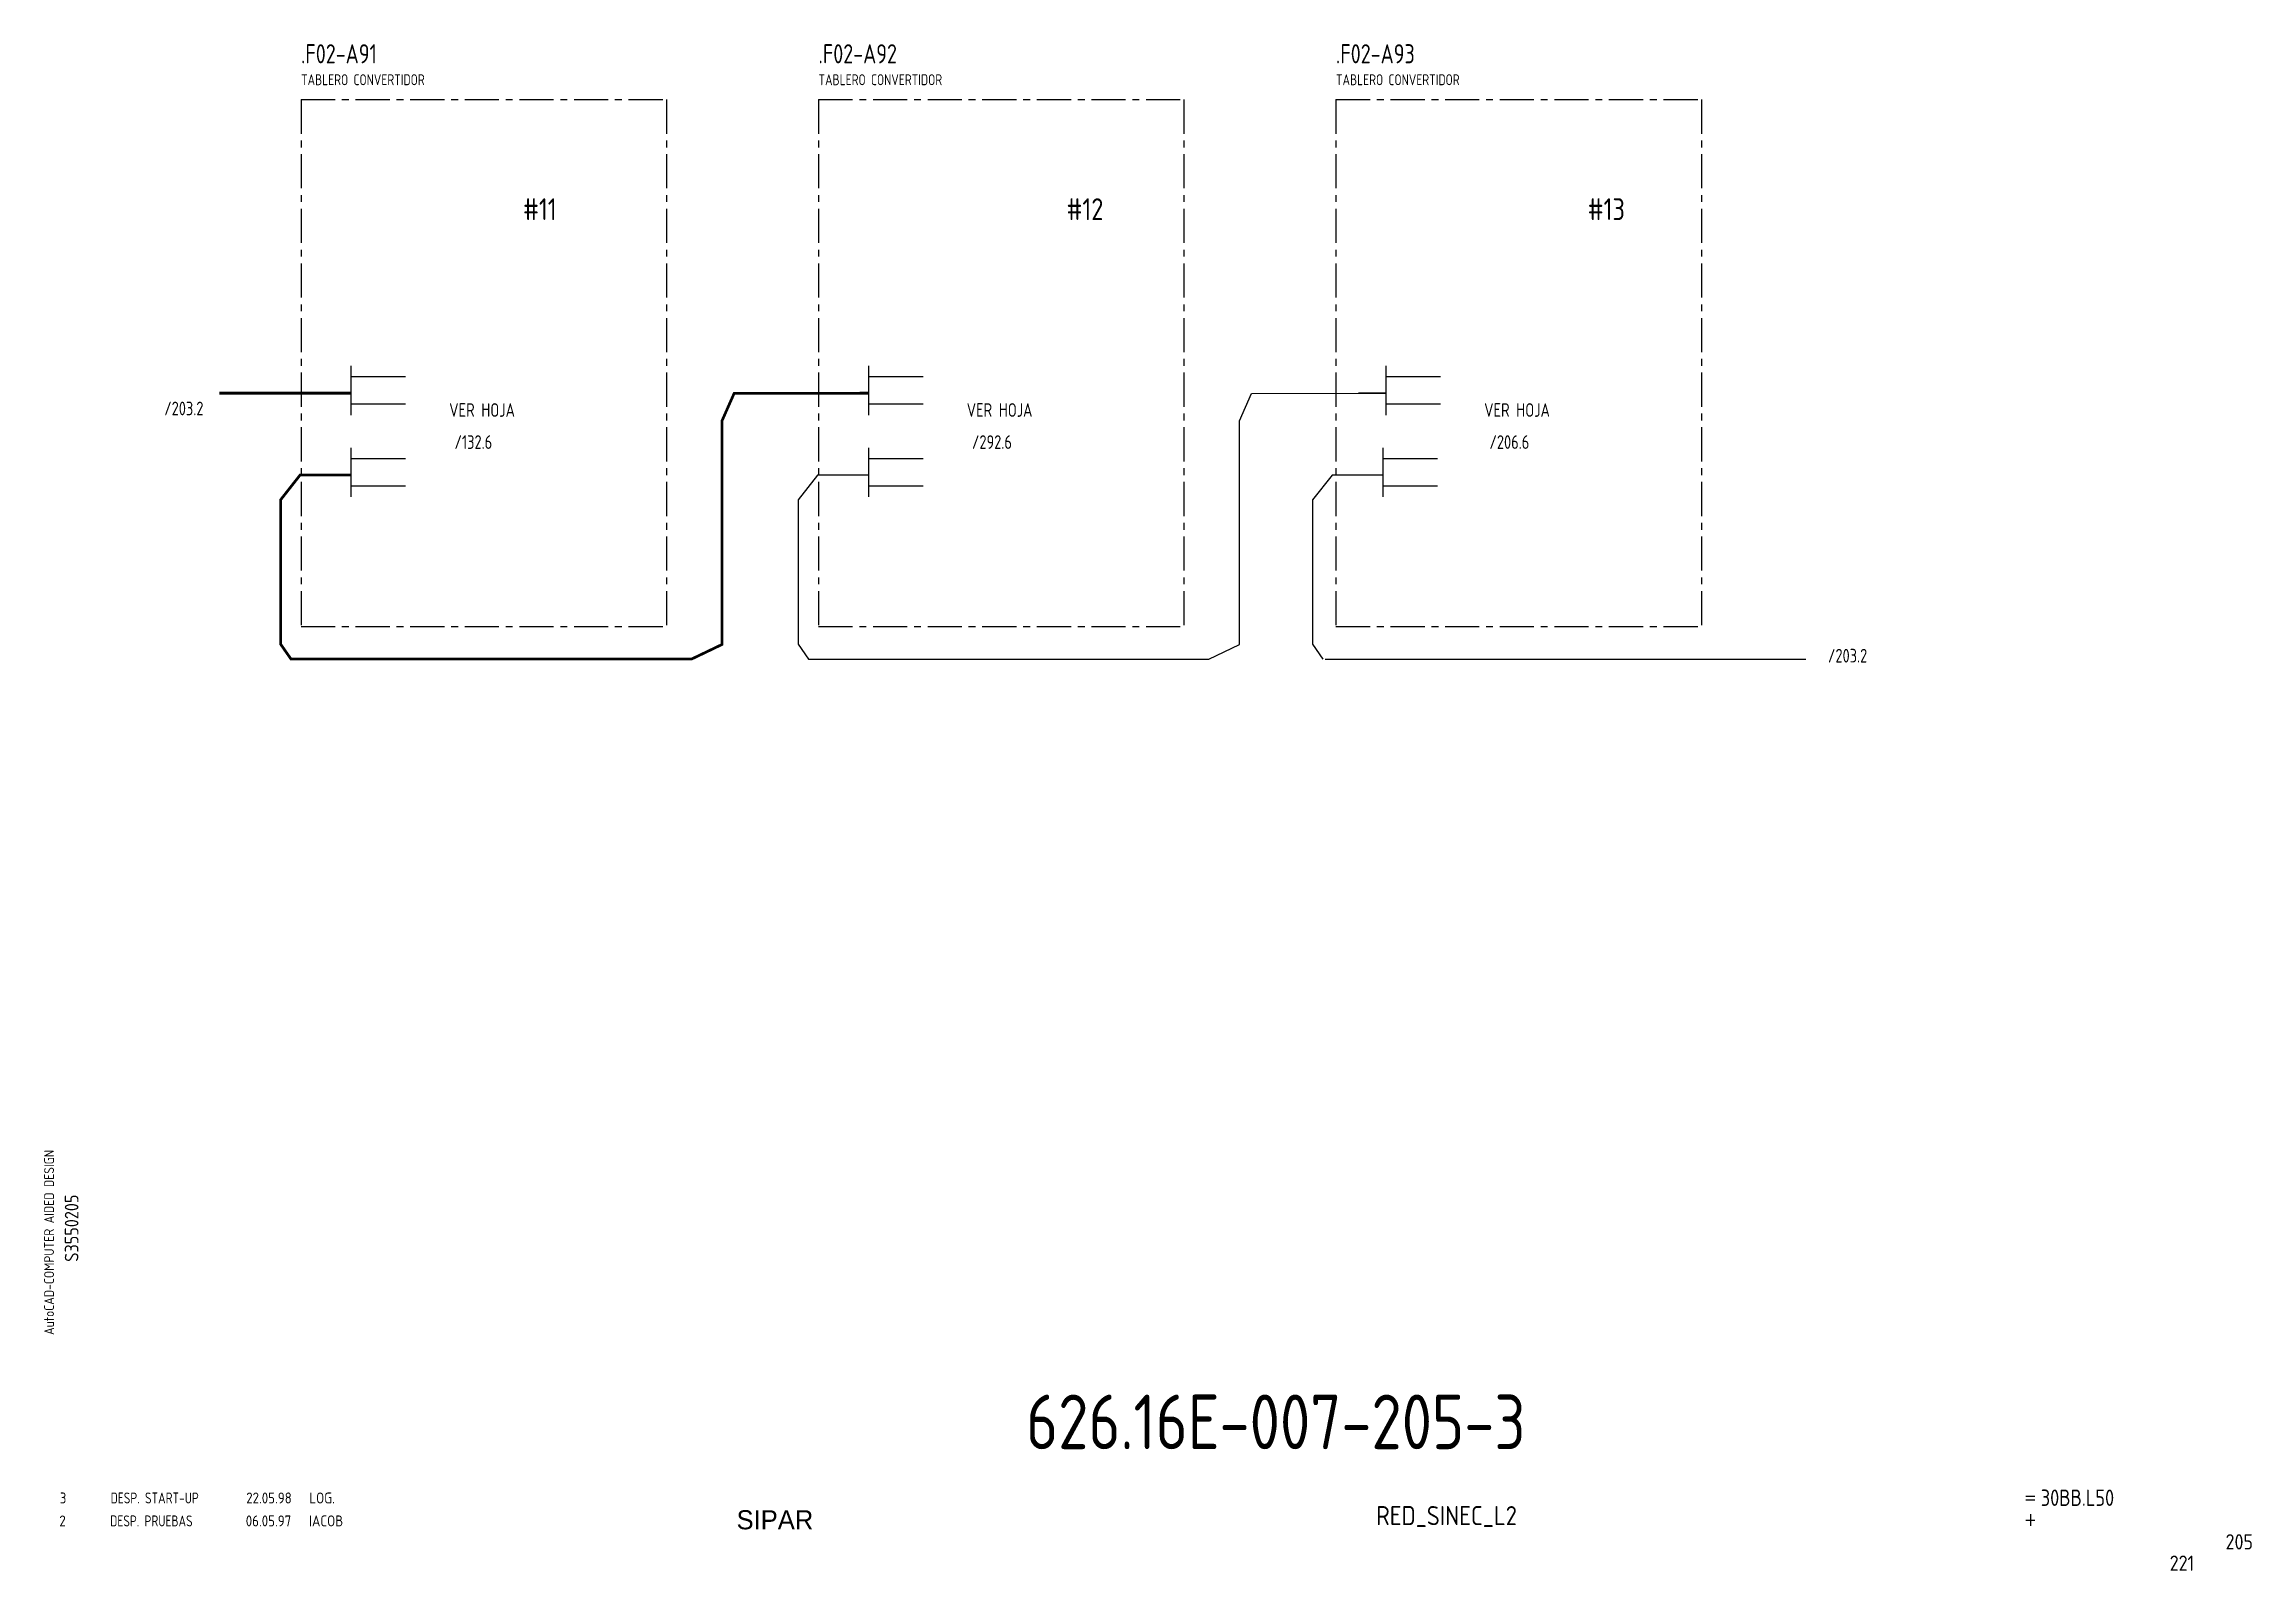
# Model space of a CAD drawing. Extents: x 10 to 414, y 6 to 285.
import ezdxf
from ezdxf.enums import TextEntityAlignment as Align

# ---------------------------------------------------------------- set-up
doc = ezdxf.new("R2010")
doc.units = 0
doc.header["$LTSCALE"] = 5
doc.header["$MEASUREMENT"] = 0
doc.linetypes.add('CENTER', pattern=[2, 1.25, -0.25, 0.25, -0.25])
doc.layers.get('0').update_dxf_attribs({"linetype": 'CONTINUOUS'})
doc.layers.add('CART', color=7, linetype='CONTINUOUS')
doc.styles.add('DIN', font='DIN.shx', dxfattribs={"width": 0.85})
doc.styles.add('N', font='ROMANS', dxfattribs={"width": 0.85, "height": 3})
doc.styles.add('X', font='UNIV.SHX', dxfattribs={"height": 3.5})

# ---------------------------------------------------------------- blocks, each defined once
blk = doc.blocks.new('REV2')
at = {"color": 3, "style": 'DIN'}
for s, width, p in [('2', 0.9, (12.45, 13.79)), ('DESP. PRUEBAS', 0.8, (21.76, 13.79)), ('06.05.97', 0.9, (46.59, 13.79)), ('IACOB', 0.9, (58.16, 13.79))]:
    blk.add_text(s, height=2, dxfattribs=dict(at, width=width)).set_placement(p)
blk = doc.blocks.new('DESP')
at = {"color": 3, "style": 'DIN'}
for s, width, p in [('3', 0.9, (7.45, 13.02)), ('DESP. START-UP', 0.8, (16.76, 13.02)), ('22.05.98', 0.9, (41.59, 13.02)), ('LOG.', 0.9, (53.16, 13.02))]:
    blk.add_text(s, height=2, dxfattribs=dict(at, width=width)).set_placement(p)

msp = doc.modelspace()

# ---------------------------------------------------------------- linework, layer by layer
at = {"color": 3, "linetype": 'CENTER'}
for p, q in [((56.71, 275.02), (56.71, 178.52)), ((56.71, 275.02), (123.63, 275.02)), ((123.63, 275.02), (123.63, 178.52)), ((151.48, 275.02), (151.48, 178.52)), ((151.48, 275.02), (218.4, 275.02)), ((218.4, 275.02), (218.4, 178.52)), ((246.25, 275.02), (313.17, 275.02)), ((246.25, 275.02), (246.25, 178.52)), ((313.17, 275.02), (313.17, 178.52)), ((56.71, 178.52), (123.63, 178.52)), ((151.48, 178.52), (218.4, 178.52)), ((246.25, 178.52), (313.17, 178.52))]:
    msp.add_line(p, q, dxfattribs=at)
for p, q in [((65.85, 226.26), (65.85, 217.26)), ((75.85, 224.26), (65.85, 224.26)), ((160.62, 226.26), (160.62, 217.26)), ((170.62, 224.26), (160.62, 224.26)), ((255.39, 226.26), (255.39, 217.26)), ((265.39, 224.26), (255.39, 224.26)), ((65.85, 221.26), (60.85, 221.26)), ((75.85, 219.26), (65.85, 219.26)), ((160.62, 221.26), (155.62, 221.26)), ((170.62, 219.26), (160.62, 219.26)), ((255.39, 221.26), (250.39, 221.26)), ((265.39, 219.26), (255.39, 219.26)), ((65.85, 211.26), (65.85, 202.26)), ((160.62, 211.26), (160.62, 202.26)), ((254.85, 211.26), (254.85, 202.26)), ((65.85, 206.26), (60.85, 206.26)), ((75.85, 209.26), (65.85, 209.26)), ((160.62, 206.26), (155.62, 206.26)), ((170.62, 209.26), (160.62, 209.26)), ((254.85, 206.26), (249.85, 206.26)), ((264.85, 209.26), (254.85, 209.26)), ((75.85, 204.26), (65.85, 204.26)), ((170.62, 204.26), (160.62, 204.26)), ((264.85, 204.26), (254.85, 204.26))]:
    msp.add_line(p, q)
at = {"linetype": 'Continuous'}
for p, q in [((133.81, 216.21), (136.03, 221.23)), ((136.03, 221.23), (155.62, 221.26)), ((228.58, 216.21), (230.8, 221.23)), ((230.8, 221.23), (255.39, 221.26)), ((133.81, 175.25), (133.81, 216.21)), ((228.58, 175.25), (228.58, 216.21)), ((56.53, 206.26), (52.96, 201.72)), ((60.85, 206.26), (56.53, 206.26)), ((151.3, 206.26), (147.73, 201.72)), ((160.62, 206.26), (151.3, 206.26)), ((245.53, 206.26), (241.96, 201.72)), ((254.85, 206.26), (245.53, 206.26)), ((52.96, 201.72), (52.96, 175.33)), ((147.73, 201.72), (147.73, 175.33)), ((241.96, 201.72), (241.96, 175.33)), ((52.96, 175.33), (54.88, 172.57)), ((128.21, 172.57), (133.81, 175.25)), ((147.73, 175.33), (149.65, 172.57)), ((222.98, 172.57), (228.58, 175.25)), ((241.96, 175.33), (243.87, 172.57)), ((54.88, 172.57), (128.21, 172.57)), ((149.65, 172.57), (222.98, 172.57)), ((149.65, 172.57), (222.98, 172.57)), ((244.28, 172.57), (332.29, 172.57))]:
    msp.add_line(p, q, dxfattribs=at)
at = {"linetype": 'Continuous', "const_width": 0.5}
for points in [[(65.85, 221.26), (41.72, 221.26)], [(65.85, 206.26), (56.53, 206.26), (52.96, 201.72), (52.96, 175.33), (54.88, 172.57), (128.21, 172.57), (133.81, 175.25), (133.81, 216.21), (136.03, 221.23), (160.62, 221.26)]]:
    msp.add_lwpolyline(points, dxfattribs=at)

# ---------------------------------------------------------------- block references
at = {"linetype": 'Continuous'}
for name, p in [('DESP', (5.08, 4.97)), ('REV2', (0, 0))]:
    msp.add_blockref(name, p, dxfattribs=at)

# ---------------------------------------------------------------- texts
at = {"color": 3, "style": 'DIN', "width": 0.8}
for s, p in [('.F02-A91', (56.71, 281.65)), ('.F02-A92', (151.48, 281.65)), ('.F02-A93', (246.25, 281.65))]:
    msp.add_text(s, height=3.5, dxfattribs=at).set_placement(p)
at = {"style": 'DIN', "width": 0.8}
for s, height, p in [('TABLERO CONVERTIDOR', 2, (56.71, 277.65)), ('TABLERO CONVERTIDOR', 2, (151.48, 277.65)), ('TABLERO CONVERTIDOR', 2, (246.25, 277.65)), ('/203.2', 2.5, (31.65, 217.21)), ('/132.6', 2.5, (84.81, 211.06)), ('/292.6', 2.5, (179.58, 211.06)), ('/206.6', 2.5, (274.35, 211.06)), ('/203.2', 2.5, (336.35, 171.95))]:
    msp.add_text(s, height=height, dxfattribs=at).set_placement(p)
at = {"linetype": 'Continuous', "style": 'DIN', "width": 0.85}
for s, p in [('#11', (97.37, 252.95)), ('#12', (196.9, 252.95)), ('#13', (292.35, 252.95))]:
    msp.add_text(s, height=4, dxfattribs=at).set_placement(p)
at = {"style": 'DIN', "width": 0.8}
for p in [(89.87, 216.93), (184.64, 216.93), (279.41, 216.93)]:
    msp.add_text('VER HOJA', height=2.5, dxfattribs=at).set_placement(p, align=Align.CENTER)
at = {"color": 2, "insert": (189.5, 37.92), "char_height": 10, "width": 111.0411, "attachment_point": 1, "style": 'DIN'}
msp.add_mtext('626.16E-007-205-3', dxfattribs=at)
at = {"layer": 'CART', "color": 1, "style": 'DIN', "width": 0.9}
msp.add_text('AutoCAD-COMPUTER AIDED DESIGN', height=1.8, rotation=90, dxfattribs=at).set_placement((11.47, 48.84))
at = {"layer": 'CART', "color": 3, "style": 'N', "width": 0.85}
for s, p in [('=', (372.24, 17.91)), ('+', (372.24, 13.87))]:
    msp.add_text(s, height=2.5, dxfattribs=at).set_placement(p)
at = {"layer": 'CART', "color": 3, "style": 'DIN', "width": 0.9, "flags": 1}
msp.add_attdef('S3550205', text='', height=2.5, rotation=90, dxfattribs=at).set_placement((15.95, 68.38), align=Align.CENTER)
at = {"layer": 'CART', "color": 3, "style": 'DIN', "width": 0.85}
msp.add_attdef('30BB.L50', text='', height=3, dxfattribs=at).set_placement((375.33, 16.63), align=Align.BOTTOM_LEFT)
at = {"layer": 'CART', "color": 6, "style": 'X', "flags": 1}
msp.add_attdef('SIPAR', text='', height=3.5, dxfattribs=at).set_placement((143.5, 15), align=Align.MIDDLE)
at = {"layer": 'CART', "color": 2, "style": 'DIN', "width": 0.9, "flags": 1}
msp.add_attdef('RED_SINEC_L2', text='', height=3.5, dxfattribs=at).set_placement((266.5, 15.6), align=Align.MIDDLE)
msp.add_attdef('205', text='', height=2.8, dxfattribs=at).set_placement((414.2, 9.56), align=Align.RIGHT)
at = {"layer": 'CART', "color": 7, "style": 'DIN', "width": 0.9, "flags": 1}
msp.add_attdef('221', (398.93, 5.65), '', height=2.8, dxfattribs=at)

doc.saveas('drawing.dxf')
